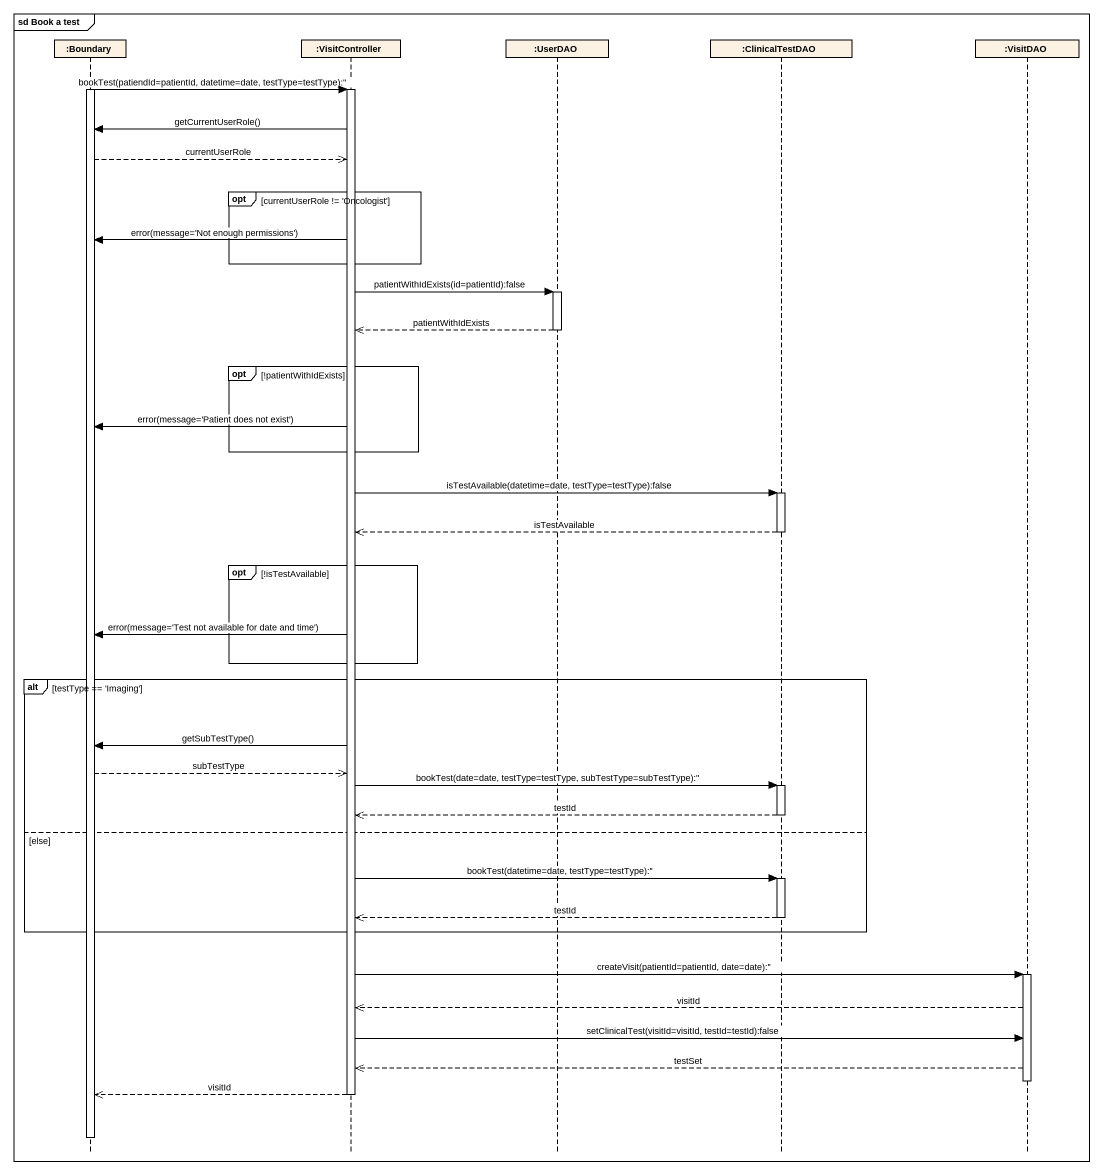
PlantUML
@startuml
mainframe sd Book a test
hide footbox
participant ":Boundary" as Boundary_
participant ":VisitController" as VisitController
participant ":UserDAO" as UserDAO
participant ":ClinicalTestDAO" as ClinicalTestDAO
participant ":VisitDAO" as VisitDAO

activate Boundary_
Boundary_ -> VisitController : bookTest(patiendId=patientId, datetime=date, testType=testType):''
activate VisitController
VisitController -> Boundary_ : getCurrentUserRole()
Boundary_ -->> VisitController : currentUserRole
opt currentUserRole != 'Oncologist'
  VisitController -> Boundary_ : error(message='Not enough permissions')
end
VisitController -> UserDAO : patientWithIdExists(id=patientId):false
activate UserDAO
UserDAO -->> VisitController : patientWithIdExists
deactivate UserDAO
opt !patientWithIdExists
  VisitController -> Boundary_ : error(message='Patient does not exist')
end
VisitController -> ClinicalTestDAO : isTestAvailable(datetime=date, testType=testType):false
activate ClinicalTestDAO
ClinicalTestDAO -->> VisitController : isTestAvailable
deactivate ClinicalTestDAO
opt !isTestAvailable
  VisitController -> Boundary_ : error(message='Test not available for date and time')
end
alt testType == 'Imaging'
  VisitController -> Boundary_ : getSubTestType()
  Boundary_ -->> VisitController : subTestType
  VisitController -> ClinicalTestDAO : bookTest(date=date, testType=testType, subTestType=subTestType):''
  activate ClinicalTestDAO
  ClinicalTestDAO -->> VisitController : testId
  deactivate ClinicalTestDAO
else else
  VisitController -> ClinicalTestDAO : bookTest(datetime=date, testType=testType):''
  activate ClinicalTestDAO
  ClinicalTestDAO -->> VisitController : testId
  deactivate ClinicalTestDAO
end
VisitController -> VisitDAO : createVisit(patientId=patientId, date=date):''
activate VisitDAO
VisitDAO -->> VisitController : visitId
VisitController -> VisitDAO : setClinicalTest(visitId=visitId, testId=testId):false
VisitDAO -->> VisitController : testSet
deactivate VisitDAO
VisitController -->> Boundary_ : visitId
deactivate VisitController
deactivate Boundary_
@enduml
